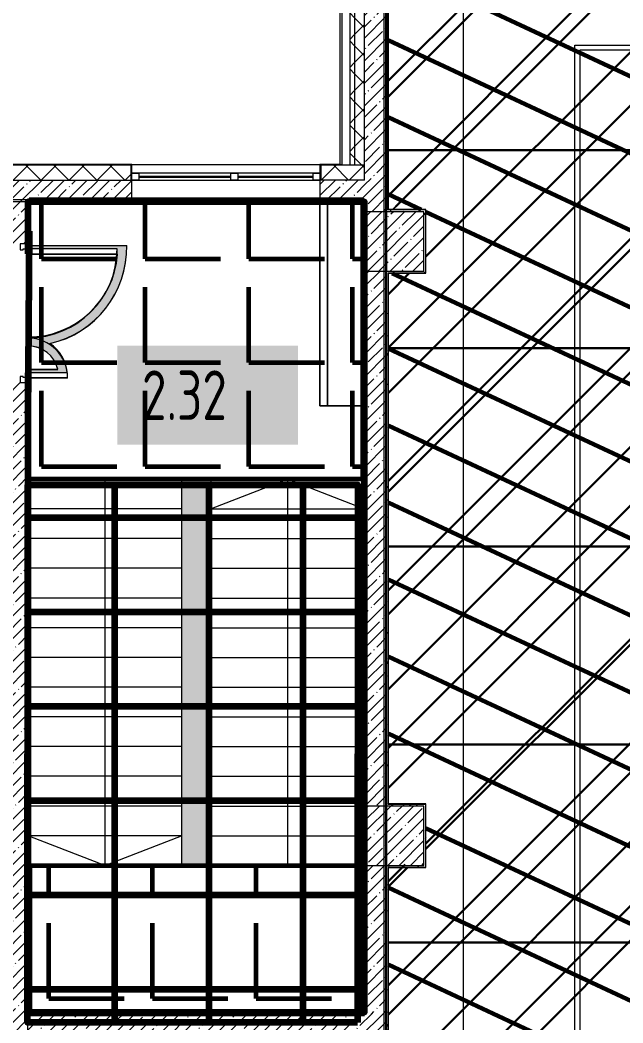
# Model space of a CAD drawing. Header units: millimetres. Extents: x -164500 to 426394, y -23753 to 102118.
# Drawn here: x 187452 to 193543, y 15109 to 25234 of the extents above; entities that cross this region are included whole.
import ezdxf
from ezdxf import colors
from ezdxf.entities.mleader import LeaderData, LeaderLine
from ezdxf.math import Vec2, Vec3

# ---------------------------------------------------------------- set-up
doc = ezdxf.new("R2010")
doc.units = ezdxf.units.MM
doc.linetypes.add('Осевая', pattern=[6350, 1270, -952.5, 3175, -952.5])
for name, color, linetype, lineweight in [('0) шлифовка', 5, 'Continuous', 60), ('284 стык. профилей', 1, 'Continuous', 120), ('336 лестницы', 150, 'Continuous', 120), ('374 ПК-4', 211, 'Continuous', 120), ('469 плитка КР10 лестницы', 130, 'Continuous', 60), ('474 плитка КР-1.1 лестницы', 150, 'Continuous', 60), ('5.1) Л-4  Линолеум спортзал', 140, 'Continuous', 30), ('5.3) Линолем обрезка', 100, 'Continuous', 30), ('9.1) Рулон', 30, 'Continuous', 30), ('A-FLOR', 7, 'Continuous', 9), ('A-GLAZ', 7, 'Continuous', 9), ('A-GLAZ-1', 7, 'Continuous', 5), ('A-WALL', 7, 'Continuous', 5), ('I-WALL', 7, 'Continuous', 5), ('S-COLS', 7, 'Continuous', 9), ('S-COLS-1', 7, 'Continuous', 5), ('S-STRS', 7, 'Continuous', 9), ('S-STRS-ANNO', 7, 'Continuous', 5), ('Оси', 7, 'Continuous', 9), ('Оси-2', 7, 'Осевая', 9)]:
    doc.layers.add(name, color=color, linetype=linetype, lineweight=lineweight)
doc.layers.add('2) защита вин плитк', color=6, linetype='Continuous')
doc.layers.add('3.2.1) Нал-ой пол 4 вып', color=3, linetype='Continuous')
doc.layers.add('A-AREA-PATT-2', color=7, linetype='Continuous', lineweight=5, true_color=0xcde0ef, transparency=1)
doc.layers.add('A-FLOR-PATT-1', color=7, linetype='Continuous', lineweight=9, true_color=0xeef6ff, transparency=0.5)
for name, color, linetype, lineweight, true_color in [('A-DOOR-1', 7, 'Continuous', 5, 0xc0c0c0), ('A-DOOR-FRAM-1', 7, 'Continuous', 5, 0xc0c0c0), ('A-WALL-1', 9, 'Continuous', 5, 0x808080), ('A-WALL-FNSH-1', 9, 'Continuous', 5, 0x808080)]:
    doc.layers.add(name, color=color, linetype=linetype, lineweight=lineweight, true_color=true_color)
doc.styles.get("Standard").update_dxf_attribs({"font": 'ГОСТ тип А.ttf'})
doc.styles.add('СПДС', font='ГОСТ тип А.ttf', dxfattribs={"width": 0.9})
doc.dimstyles.new('ISO-25', dxfattribs={"dimtxt": 2.5, "dimasz": 2.5, "dimexe": 1.25, "dimexo": 0.625, "dimtad": 1, "dimtxsty": 'Standard', "dimcen": 2.5, "dimadec": 0, "dimazin": 0, "dimtfac": 1, "dimtmove": 0, "dimatfit": 3, "dimfxl": 1, "dimarcsym": 0})
pattern_1 = [(45, (148772.12, -0.94), (-114.04925, 114.04925), []), (45, (148886.17, -0.94), (-114.04925, 114.04925), [201.612, -40.322, 6.706, -33.617])]
pattern_2 = [(45, (148772.12, -0.94), (-141.42136, 141.42136), []), (135, (148772.12, -0.94), (-141.42136, -141.42136), [])]
pattern_3 = [(0, (148772.123, -0.94), (243.84, 60.96), [20.117, -162.763, 20.117, -162.763, -975.36]), (0, (148772.123, -0.94), (243.84, 60.96), [-365.76, 20.117, -345.643, 20.117, -162.763, -426.72]), (0, (148772.123, -0.94), (243.84, 60.96), [-914.4, 20.117, -101.803, 20.117, -284.683]), (120, (148863.563, 29.54), (-174.71291, 180.691634), [20.117, -162.763, 20.117, -162.763, -975.36]), (120, (148863.563, 29.54), (-174.71291, 180.691634), [-365.76, 20.117, -345.643, 20.117, -162.763, -426.72]), (120, (148863.563, 29.54), (-174.71291, 180.691634), [-914.4, 20.117, -101.803, 20.117, -284.683]), (240, (148894.043, 151.46), (-69.12709, -241.651634), [20.117, -162.763, 20.117, -162.763, -975.36]), (240, (148894.043, 151.46), (-69.12709, -241.651634), [-365.76, 20.117, -345.643, 20.117, -162.763, -426.72]), (240, (148894.043, 151.46), (-69.12709, -241.651634), [-914.4, 20.117, -101.803, 20.117, -284.683])]
pattern_4 = [(45, (205553.1, 26879), (-1347.04, 1347.04), [])]

# ---------------------------------------------------------------- blocks, each defined once
blk = doc.blocks.new('BSC_Колонна _Прямоугольная - 600х600-V314-Объем проектирования 2 этажа')
at = {"layer": 'S-COLS-1'}
h = blk.add_hatch(dxfattribs=at)
h.set_pattern_fill('FP_67', color=256, style=0, pattern_type=2)
h.set_pattern_definition([(45, (-42460, -17000), (-114.04925, 114.04925), []), (45, (-42345.95, -17000), (-114.04925, 114.04925), [201.613, -40.323, 6.706, -33.617])])
h.paths.add_polyline_path([(-300, -300), (300, -300), (300, 300), (-300, 300), (-300, 3)])
for p, q in [((300, 300), (-300, 300)), ((-300, 300), (-300, -300)), ((300, -300), (300, 300)), ((-300, -300), (300, -300))]:
    blk.add_line(p, q, dxfattribs=at)
blk = doc.blocks.new('BSC_Колонна _Прямоугольная - 600х600-V315-Объем проектирования 2 этажа')
at = {"layer": 'S-COLS-1'}
h = blk.add_hatch(dxfattribs=at)
h.set_pattern_fill('FP_68', color=256, style=0, pattern_type=2)
h.set_pattern_definition([(45, (-42460, -23000), (-114.04925, 114.04925), []), (45, (-42345.95, -23000), (-114.04925, 114.04925), [201.613, -40.323, 6.706, -33.617])])
h.paths.add_polyline_path([(-300, -300), (300, -300), (300, 300), (-300, 300), (-300, 157)])
for p, q in [((300, 300), (-300, 300)), ((-300, 300), (-300, -300)), ((300, -300), (300, 300)), ((-300, -300), (300, -300))]:
    blk.add_line(p, q, dxfattribs=at)
blk = doc.blocks.new('120_Окно_СКБ_2Ст - 120_Окно_СКБ_2Ст 1900х2400 глухое-23537524-Объем проектирования 2 этажа')
at = {"layer": 'A-GLAZ'}
for p, q in [((-950, 5), (-950, 75)), ((-950, 75), (-880, 75)), ((-880, 5), (-950, 5)), ((-880, 75), (-880, 5)), ((-120, 5), (-120, 75)), ((-120, 75), (-50, 75)), ((-50, 5), (-120, 5)), ((-50, 75), (-50, 5)), ((880, 5), (880, 75)), ((880, 75), (950, 75)), ((950, 5), (880, 5)), ((950, 75), (950, 5))]:
    blk.add_line(p, q, dxfattribs=at)
at = {"layer": 'A-GLAZ-1'}
for p, q in [((950, 75), (-950, 75)), ((-950, 5), (950, 5)), ((-120, 45), (-880, 45)), ((-120, 35), (-880, 35)), ((880, 45), (-50, 45)), ((880, 35), (-50, 35))]:
    blk.add_line(p, q, dxfattribs=at)
blk = doc.blocks.new('Зашивка приборов отопления28 - Зашивка приборов отопления-33322877-Объем проектирования 2 этажа')
at = {"layer": 'A-WALL'}
for p, q in [((75381, 486), (73341, 486)), ((73341, 486), (73341, 411)), ((73341, 411), (73341, 56)), ((75381, 411), (73341, 411)), ((73341, 411), (73341, 56)), ((73341, 411), (75381, 411))]:
    blk.add_line(p, q, dxfattribs=at)
blk = doc.blocks.new('_Oblique')
at = {"color": 0, "linetype": 'ByBlock', "lineweight": -2}
blk.add_line((-0.5, -0.5), (0.5, 0.5), dxfattribs=at)
blk = doc.blocks.new('*D1709')
at = {"layer": '5.3) Линолем обрезка', "color": 0, "lineweight": -2, "transparency": 16777216}
for p, q in [((191152, 23300), (191152, 29553)), ((191152, 29552), (215332, 29552)), ((215332, 23300), (215332, 29553))]:
    blk.add_line(p, q, dxfattribs=at)
at = {"layer": 'Defpoints', "color": 0, "transparency": 16777216}
for p in [(215332, 29552), (191152, 23299), (215332, 23299)]:
    blk.add_point(p, dxfattribs=at)
at = {"layer": '5.3) Линолем обрезка', "color": 0, "lineweight": -2, "transparency": 16777216, "xscale": 600, "yscale": 600, "zscale": 600, "rotation": 180}
blk.add_blockref('_Oblique', (191152, 29552), dxfattribs=at)
at = {"layer": '5.3) Линолем обрезка', "color": 0, "lineweight": -2, "transparency": 16777216, "xscale": 600, "yscale": 600, "zscale": 600}
blk.add_blockref('_Oblique', (215332, 29552), dxfattribs=at)
at = {"layer": '5.3) Линолем обрезка', "color": 0, "transparency": 16777216, "insert": (203242, 29853), "char_height": 600, "attachment_point": 5}
blk.add_mtext('24140', dxfattribs=at)
blk = doc.blocks.new('*D1710')
at = {"layer": '5.3) Линолем обрезка', "color": 0, "lineweight": -2, "transparency": 16777216}
for p, q in [((191533, 26899), (201952, 26899)), ((201951, 11899), (201951, 26899)), ((191533, 11899), (201952, 11899))]:
    blk.add_line(p, q, dxfattribs=at)
at = {"layer": 'Defpoints', "color": 0, "transparency": 16777216}
for p in [(191532, 26899), (201951, 26899), (191532, 11899)]:
    blk.add_point(p, dxfattribs=at)
at = {"layer": '5.3) Линолем обрезка', "color": 0, "lineweight": -2, "transparency": 16777216, "xscale": 600, "yscale": 600, "zscale": 600}
for p, rotation in [((201951, 26899), 90), ((201951, 11899), 270)]:
    blk.add_blockref('_Oblique', p, dxfattribs=dict(at, rotation=rotation))
at = {"layer": '5.3) Линолем обрезка', "color": 0, "transparency": 16777216, "insert": (201650, 19399), "char_height": 600, "attachment_point": 5, "rotation": 90}
blk.add_mtext('15000', dxfattribs=at)
blk = doc.blocks.new('*U1715')
at = {"layer": '5.3) Линолем обрезка'}
blk.add_lwpolyline([(-10250, 0), (10250, 0)], dxfattribs=at)
blk = doc.blocks.new('*U1716')
at = {"layer": '5.3) Линолем обрезка', "color": 0, "linetype": 'ByBlock', "lineweight": -2, "transparency": 16777216}
for p in [(0, 12000), (0, 10000), (0, 8000), (0, 6000), (0, 4000)]:
    blk.add_blockref('*U1715', p, dxfattribs=at)

msp = doc.modelspace()

# ---------------------------------------------------------------- hatches: boundary and pattern name
at = {"layer": '0) шлифовка', "true_color": 0x2776bb}
h = msp.add_hatch(dxfattribs=at)
h.set_pattern_fill('ANSI31', color=152, scale=222, angle=110)
h.set_pattern_definition([(155, (205553.1, 26879), (-297.882, -638.81), [])])
h.paths.add_polyline_path([(215311.123, 26479), (214911.123, 26479), (209553.123, 26479), (208932.123, 26479), (208911.623, 26479), (208911.123, 26479), (203552.123, 26479), (203532.123, 26479), (202911.123, 26479), (197553.41, 26479), (196911.123, 26479), (191553.123, 26480), (191553.123, 26479), (191173.123, 26479), (191173.123, 23321), (191553.123, 23321), (191553.123, 22679), (191173.123, 22679), (191173.123, 17321), (191553.123, 17321), (191553.123, 16679), (191173.123, 16679), (191173.123, 12321), (191553.123, 12321), (191553.123, 11921), (194007.836, 11921), (196911.123, 11921), (196911.123, 12321), (197553.123, 12321), (197553.123, 11921), (202911.123, 11921), (202911.123, 12321), (203553.123, 12321), (203553.123, 11921), (208911.123, 11921), (208911.123, 12321), (209553.123, 12321), (209553.123, 11921), (214911.123, 11921), (214911.123, 12321), (215311.123, 12321), (215311.123, 15175), (215311.123, 16679), (214911.123, 16679), (214911.123, 17321), (215311.123, 17321), (215311.123, 22679), (214911.123, 22679), (214911.123, 23321), (215311.123, 23321), (215311.123, 24050)])
at = {"layer": '2) защита вин плитк'}
h = msp.add_hatch(dxfattribs=at)
h.set_pattern_fill('ANSI31', color=256, scale=600)
h.set_pattern_definition(pattern_4)
h.paths.add_polyline_path([(215311.123, 26479), (214911.123, 26479), (209553.123, 26479), (208932.123, 26479), (208911.623, 26479), (208911.123, 26479), (203552.123, 26479), (203532.123, 26479), (202911.123, 26479), (197553.41, 26479), (196911.123, 26479), (191553.123, 26480), (191553.123, 26479), (191173.123, 26479), (191173.123, 23321), (191553.123, 23321), (191553.123, 22679), (191173.123, 22679), (191173.123, 17321), (191553.123, 17321), (191553.123, 16679), (191173.123, 16679), (191173.123, 12321), (191553.123, 12321), (191553.123, 11921), (194007.836, 11921), (196911.123, 11921), (196911.123, 12321), (197553.123, 12321), (197553.123, 11921), (202911.123, 11921), (202911.123, 12321), (203553.123, 12321), (203553.123, 11921), (208911.123, 11921), (208911.123, 12321), (209553.123, 12321), (209553.123, 11921), (214911.123, 11921), (214911.123, 12321), (215311.123, 12321), (215311.123, 15175), (215311.123, 16679), (214911.123, 16679), (214911.123, 17321), (215311.123, 17321), (215311.123, 22679), (214911.123, 22679), (214911.123, 23321), (215311.123, 23321), (215311.123, 24050)])
at = {"layer": '3.2.1) Нал-ой пол 4 вып'}
h = msp.add_hatch(dxfattribs=at)
h.set_pattern_fill('ANSI31', color=256, scale=600)
h.set_pattern_definition(pattern_4)
h.paths.add_polyline_path([(215311.123, 26479), (214911.123, 26479), (209553.123, 26479), (208932.123, 26479), (208911.623, 26479), (208911.123, 26479), (203552.123, 26479), (203532.123, 26479), (202911.123, 26479), (197553.41, 26479), (196911.123, 26479), (191553.123, 26480), (191553.123, 26479), (191173.123, 26479), (191173.123, 23321), (191553.123, 23321), (191553.123, 22679), (191173.123, 22679), (191173.123, 17321), (191553.123, 17321), (191553.123, 16679), (191173.123, 16679), (191173.123, 12321), (191553.123, 12321), (191553.123, 11921), (194007.836, 11921), (196911.123, 11921), (196911.123, 12321), (197553.123, 12321), (197553.123, 11921), (202911.123, 11921), (202911.123, 12321), (203553.123, 12321), (203553.123, 11921), (208911.123, 11921), (208911.123, 12321), (209553.123, 12321), (209553.123, 11921), (214911.123, 11921), (214911.123, 12321), (215311.123, 12321), (215311.123, 15175), (215311.123, 16679), (214911.123, 16679), (214911.123, 17321), (215311.123, 17321), (215311.123, 22679), (214911.123, 22679), (214911.123, 23321), (215311.123, 23321), (215311.123, 24050)])
at = {"layer": '336 лестницы'}
h = msp.add_hatch(dxfattribs=at)
h.set_pattern_fill('ANSI37', color=256, scale=300, angle=45)
h.set_pattern_definition([(90, (205553.1, 26879), (-952.5, 0), []), (180, (205553.1, 26879), (-6e-14, -952.5), [])])
h.paths.add_polyline_path([(190862.044, 15114.319), (187528.77, 15114.319), (187532.123, 20542.834), (190865.397, 20542.834)])
at = {"layer": '469 плитка КР10 лестницы'}
h = msp.add_hatch(dxfattribs=at)
h.set_pattern_fill('ANGLE', color=256, scale=150)
h.set_pattern_definition([(0, (354260.5, 27014.1), (0, 1047.75), [762, -285.75]), (90, (354260.5, 27014.1), (-1047.75, 6e-14), [762, -285.75])])
h.paths.add_polyline_path([(187544.171, 23422.491), (190911.123, 23422.491), (190911.123, 20599.059), (187544.171, 20599.059)])
at = {"layer": '474 плитка КР-1.1 лестницы'}
h = msp.add_hatch(dxfattribs=at)
h.set_pattern_fill('ANGLE', color=256, scale=150)
h.set_pattern_definition([(0, (205553.1, 26879), (0, 1047.75), [762, -285.75]), (90, (205553.1, 26879), (-1047.75, 6e-14), [762, -285.75])])
h.paths.add_polyline_path([(190932.123, 15199.059), (187553.123, 15199.059), (187553.123, 16699.059), (190932.123, 16699.059)])
at = {"layer": '5.1) Л-4  Линолеум спортзал'}
h = msp.add_hatch(dxfattribs=at)
h.set_pattern_fill('ANSI31', color=256, scale=300)
h.set_pattern_definition([(45, (205553.1, 26879), (-673.52, 673.52), [])])
h.paths.add_polyline_path([(215311.123, 26510.116), (214911.123, 26478.058), (214911.123, 26878.058), (209553.123, 26878.058), (209553.123, 26479.058), (208932.123, 26510.116), (208911.623, 26510.116), (208911.123, 26878.058), (203552.123, 26878.058), (203532.123, 26510.116), (202932.123, 26499.059), (202911.123, 26878.058), (197553.41, 26878.058), (197553.41, 26499.059), (196911.123, 26478.059), (196911.123, 26877.558), (191553.123, 26878.558), (191553.123, 26510.116), (191173.123, 26510.116), (191173.123, 23352.116), (191553.123, 23352.116), (191553.123, 22710.116), (191173.123, 22710.116), (191173.123, 17352.116), (191553.123, 17352.116), (191553.123, 16710.116), (191173.123, 16710.116), (191173.123, 12352.116), (191553.123, 12352.116), (191553.123, 11952.116), (194007.836, 11952.116), (196911.123, 11952.116), (196911.123, 12352.116), (197553.123, 12352.116), (197553.123, 11952.116), (202911.123, 11952.116), (202911.123, 12352.116), (203553.123, 12352.116), (203553.123, 11952.116), (208911.123, 11952.116), (208911.123, 12352.116), (209553.123, 12352.116), (209553.123, 11952.116), (214911.123, 11952.116), (214911.123, 12352.116), (215311.123, 12352.116), (215311.123, 15206.116), (215311.123, 16710.116), (214911.123, 16710.116), (214911.123, 17352.116), (215311.123, 17352.116), (215311.123, 22710.116), (214911.123, 22710.116), (214911.123, 23352.116), (215311.123, 23352.116), (215311.123, 24081.116)])
at = {"layer": '5.3) Линолем обрезка', "transparency": 33554646}
h = msp.add_hatch(dxfattribs=at)
h.set_pattern_fill('ANSI31', color=5, scale=222)
h.set_pattern_definition([(45, (205553.1, 26879), (-498.404, 498.404), [])])
h.paths.add_polyline_path([(211673.123, 13920.058), (191173.123, 13920.058), (191173.123, 12320.058), (191553.123, 12320.058), (191553.123, 11920.058), (196911.123, 11920.058), (196911.123, 12320.058), (197553.123, 12320.058), (197553.123, 11920.058), (202911.123, 11920.058), (202911.123, 12320.058), (203553.123, 12320.058), (203553.123, 11920.058), (208911.123, 11920.058), (208911.123, 12320.058), (209553.123, 12320.058), (209553.123, 11920.058), (211673.123, 11920.058)])
h.paths.add_polyline_path([(211673.123, 15920.058), (191173.123, 15920.058), (191173.123, 13920.058), (211673.123, 13920.058)])
h.paths.add_polyline_path([(211673.123, 17920.058), (191173.123, 17920.058), (191173.123, 17320.058), (191553.123, 17320.058), (191553.123, 16678.058), (191173.123, 16678.058), (191173.123, 15920.058), (211673.123, 15920.058)])
h.paths.add_polyline_path([(211673.123, 19920.058), (191173.123, 19920.058), (191173.123, 17920.058), (211673.123, 17920.058)])
h.paths.add_polyline_path([(211673.123, 21920.058), (191173.123, 21920.058), (191173.123, 19920.058), (211673.123, 19920.058)])
h.paths.add_polyline_path([(211673.123, 23920.058), (191173.123, 23920.058), (191173.123, 23320.058), (191553.123, 23320.058), (191553.123, 22678.059), (191173.123, 22678.059), (191173.123, 21920.058), (211673.123, 21920.058)])
h.paths.add_polyline_path([(211673.123, 25920.058), (191173.123, 25920.058), (191173.123, 23920.058), (211673.123, 23920.058)])
h.paths.add_polyline_path([(211673.123, 26878.058), (209553.123, 26878.058), (209553.123, 26528.058), (209553.123, 26478.058), (208932.123, 26478.058), (208912.123, 26478.058), (208911.123, 26478.058), (208911.123, 26479.058), (208911.123, 26499.058), (208911.123, 26878.058), (203553.123, 26878.058), (203553.123, 26499.059), (203553.123, 26479.059), (203553.123, 26478.059), (203532.123, 26478.059), (202911.123, 26478.059), (202911.123, 26528.059), (202911.123, 26878.058), (197553.41, 26878.058), (197553.41, 26528.059), (197553.41, 26478.059), (196911.123, 26478.059), (196911.123, 26878.058), (191553.123, 26878.058), (191553.123, 26478.058), (191173.123, 26478.058), (191173.123, 25920.058), (211673.123, 25920.058)])
at = {"layer": 'A-AREA-PATT-2'}
h = msp.add_hatch(color=256, dxfattribs=at)
h.paths.add_polyline_path([(189382.123, 16699.059), (189382.123, 20599.059), (189082.123, 20599.059), (189082.123, 16699.059)])
h.paths.add_polyline_path([(187552.123, 20599.059), (187552.123, 20606.559), (187542.123, 20606.559), (187542.123, 20599.059), (187549.055, 20599.059)])
at = {"layer": 'A-FLOR-PATT-1'}
h = msp.add_hatch(color=256, dxfattribs=at)
h.paths.add_polyline_path([(187552.259, 21617.125), (187929.953, 21617.125), (187929.725, 21624.059), (187535.521, 21624.059), (187535.521, 21617.125), (187552.123, 21617.125)])
h.paths.add_polyline_path([(187832.653, 21674.059), (187928.076, 21674.059), (187927.702, 21685.405), (187909.632, 21762.526), (187888.422, 21815.736), (187852.57, 21873.889), (187807.233, 21924.995), (187753.769, 21967.524), (187854.654, 21995.861), (187952, 22034.651), (188044.727, 22083.463), (188131.805, 22141.757), (188212.27, 22208.886), (188285.229, 22284.105), (188361.105, 22384.519), (188405.483, 22455.396), (188457.99, 22567.569), (188491.367, 22664.642), (188514.656, 22765.322), (188527.386, 22868.282), (188530.32, 22958.282), (187535.521, 22958.282), (187535.521, 22924.059), (188432.123, 22924.059), (188432.123, 22874.059), (187535.521, 22874.059), (187535.521, 22868.282), (188437.809, 22868.282), (188423.837, 22765.322), (188398.157, 22664.642), (188361.105, 22567.569), (188313.171, 22475.383), (188254.986, 22389.299), (188187.318, 22310.451), (188111.058, 22239.88), (188027.212, 22178.514), (187929.953, 22124.216), (187832.653, 22083.96), (187741.618, 22057.073), (187639.253, 22039.258), (187535.521, 22033.293), (187535.521, 21943.293), (187593.686, 21937.696), (187649.716, 21921.109), (187701.554, 21894.141), (187753.769, 21850.214), (187785.269, 21813.367), (187817.511, 21752.275), (187832.653, 21707.125), (187535.521, 21707.125), (187535.521, 21674.059), (187723.485, 21674.059)])
at = {"layer": 'A-WALL'}
h = msp.add_hatch(dxfattribs=at)
h.set_pattern_fill('FP_24', color=256, style=0, pattern_type=2)
h.set_pattern_definition(pattern_2)
h.paths.add_polyline_path([(190782.123, 23769.059), (190832.123, 23769.059), (190832.123, 27199.058), (190782.123, 27199.058), (190782.123, 23772.059)])
h = msp.add_hatch(dxfattribs=at)
h.set_pattern_fill('FP_24', color=256, style=0, pattern_type=2)
h.set_pattern_definition(pattern_2)
h.paths.add_polyline_path([(190832.123, 23769.059), (190932.123, 23769.059), (190932.123, 27099.058), (190832.123, 27099.058), (190832.123, 23777.059)])
h = msp.add_hatch(dxfattribs=at)
h.set_pattern_fill('FP_24', color=256, style=0, pattern_type=2)
h.set_pattern_definition(pattern_2)
h.paths.add_polyline_path([(190932.123, 23619.059), (190932.123, 23769.059), (190490.123, 23769.059), (190490.123, 23619.059), (190832.123, 23619.059)])
h.paths.add_polyline_path([(182612.123, 23619.059), (183332.123, 23619.059), (183332.123, 23769.059), (182612.123, 23769.059), (182612.123, 23625.344)])
h.paths.add_polyline_path([(186432.123, 23619.059), (188574.123, 23619.059), (188574.123, 23769.059), (186432.123, 23769.059), (186432.123, 23637.059)])
at = {"layer": 'I-WALL'}
h = msp.add_hatch(dxfattribs=at)
h.set_pattern_fill('FP_1', color=256, style=0, pattern_type=2)
h.set_pattern_definition(pattern_1)
h.paths.add_polyline_path([(191120.123, 23299.059), (191152.123, 23299.059), (191152.123, 26499.058), (190932.123, 26499.058), (190932.123, 23299.059), (191003.552, 23299.059)])
h = msp.add_hatch(dxfattribs=at)
h.set_pattern_fill('FP_191', color=256, style=0, pattern_type=2)
h.set_pattern_definition(pattern_3)
h.paths.add_polyline_path([(191152.123, 23299.059), (191172.123, 23299.059), (191172.123, 23319.058)])
h.paths.add_polyline_path([(191152.123, 23299.059), (191172.123, 23320.058), (191172.123, 26479.058), (191152.123, 26479.058), (191152.123, 23399.059)])
h = msp.add_hatch(dxfattribs=at)
h.set_pattern_fill('FP_1', color=256, style=0, pattern_type=2)
h.set_pattern_definition(pattern_1)
h.paths.add_polyline_path([(187532.123, 23399.059), (188582.123, 23399.059), (188582.123, 23619.059), (187312.123, 23619.059), (187312.123, 23419.337), (187422.883, 23399.059)])
h.paths.add_polyline_path([(190932.123, 23399.059), (190932.123, 23619.059), (190482.123, 23619.059), (190482.123, 23399.059), (190915.318, 23399.059)])
h = msp.add_hatch(dxfattribs=at)
h.set_pattern_fill('FP_1', color=256, style=0, pattern_type=2)
h.set_pattern_definition(pattern_1)
h.paths.add_polyline_path([(187312.123, 10449.058), (187532.123, 10449.059), (187532.123, 12124.059), (187312.123, 12124.059), (187312.123, 10679.059)])
h.paths.add_polyline_path([(187532.123, 13524.059), (187532.123, 21574.059), (187312.123, 21574.059), (187312.123, 13524.059), (187527.655, 13524.059)])
h.paths.add_polyline_path([(187523.675, 22974.059), (187532.123, 22974.059), (187532.123, 23399.059), (187422.883, 23399.059), (187312.123, 23419.337), (187312.123, 22974.059), (187482.123, 22974.059)])
h = msp.add_hatch(dxfattribs=at)
h.set_pattern_fill('FP_191', color=256, style=0, pattern_type=2)
h.set_pattern_definition(pattern_3)
h.paths.add_polyline_path([(190912.123, 23379.059), (190932.123, 23379.059), (190932.123, 23399.059), (190482.123, 23399.059), (190482.123, 23379.059), (190802.798, 23379.059)])
h.paths.add_polyline_path([(188582.123, 23379.059), (188582.123, 23399.059), (187532.123, 23399.059), (187532.123, 23379.059), (188574.123, 23379.059)])
h = msp.add_hatch(dxfattribs=at)
h.set_pattern_fill('FP_191', color=256, style=0, pattern_type=2)
h.set_pattern_definition(pattern_3)
h.paths.add_polyline_path([(187552.123, 15199.059), (187552.123, 21574.059), (187540.123, 21574.059), (187540.123, 21519.059), (187532.123, 21519.059), (187532.123, 15199.059)])
h.paths.add_polyline_path([(187540.123, 22974.059), (187552.123, 22974.059), (187552.123, 23378.059), (187532.123, 23378.67), (187532.123, 23029.059), (187540.123, 23029.059), (187540.123, 22982.059)])
h = msp.add_hatch(dxfattribs=at)
h.set_pattern_fill('FP_191', color=256, style=0, pattern_type=2)
h.set_pattern_definition(pattern_3)
h.paths.add_polyline_path([(190932.123, 15219.059), (190932.123, 23379.059), (190912.123, 23378.059), (190912.123, 15219.059)])
h = msp.add_hatch(dxfattribs=at)
h.set_pattern_fill('FP_191', color=256, style=0, pattern_type=2)
h.set_pattern_definition(pattern_3)
h.paths.add_polyline_path([(191525.533, 23299.059), (191552.123, 23299.059), (191552.123, 23319.058), (191173.123, 23319.058), (191173.123, 23299.059), (191275.358, 23299.059)])
h = msp.add_hatch(dxfattribs=at)
h.set_pattern_fill('FP_191', color=256, style=0, pattern_type=2)
h.set_pattern_definition(pattern_3)
h.paths.add_polyline_path([(191532.123, 22679.059), (191552.123, 22679.059), (191552.123, 23299.058), (191532.123, 23299.058), (191532.123, 22699.059)])
h = msp.add_hatch(dxfattribs=at)
h.set_pattern_fill('FP_1', color=256, style=0, pattern_type=2)
h.set_pattern_definition(pattern_1)
h.paths.add_polyline_path([(190932.123, 17299.058), (191152.123, 17299.058), (191152.049, 22699.059), (190932.123, 22699.059), (190932.123, 19053.468)])
h = msp.add_hatch(dxfattribs=at)
h.set_pattern_fill('FP_191', color=256, style=0, pattern_type=2)
h.set_pattern_definition(pattern_3)
h.paths.add_polyline_path([(191152.123, 17299.058), (191172.123, 17299.058), (191172.123, 17319.058)])
h.paths.add_polyline_path([(191152.123, 17299.058), (191172.123, 17320.058), (191172.123, 22678.059), (191152.123, 22679.059), (191152.123, 19053.468)])
h = msp.add_hatch(dxfattribs=at)
h.set_pattern_fill('FP_191', color=256, style=0, pattern_type=2)
h.set_pattern_definition(pattern_3)
h.paths.add_polyline_path([(191525.533, 17299.058), (191532.123, 17299.058), (191530.716, 17319.058), (191172.123, 17319.058), (191172.123, 17299.058)])
h = msp.add_hatch(dxfattribs=at)
h.set_pattern_fill('FP_191', color=256, style=0, pattern_type=2)
h.set_pattern_definition(pattern_3)
h.paths.add_polyline_path([(191532.123, 16679.058), (191552.123, 16679.058), (191552.123, 17319.058), (191532.123, 17319.058), (191532.123, 16699.058)])
h = msp.add_hatch(dxfattribs=at)
h.set_pattern_fill('FP_1', color=256, style=0, pattern_type=2)
h.set_pattern_definition(pattern_1)
h.paths.add_polyline_path([(190932.123, 15199.059), (191152.123, 15199.059), (191152.123, 16699.058), (190932.123, 16699.058)])
h = msp.add_hatch(dxfattribs=at)
h.set_pattern_fill('FP_191', color=256, style=0, pattern_type=2)
h.set_pattern_definition(pattern_3)
h.paths.add_polyline_path([(191152.123, 16679.058), (191172.123, 16679.058), (191152.123, 16699.058)])
h.paths.add_polyline_path([(191531.478, 16679.058), (191532.123, 16679.058), (191532.123, 16699.058), (191152.123, 16699.058), (191173.123, 16679.058), (191525.533, 16679.058)])
h = msp.add_hatch(dxfattribs=at)
h.set_pattern_fill('FP_191', color=256, style=0, pattern_type=2)
h.set_pattern_definition(pattern_3)
h.paths.add_polyline_path([(191152.123, 12299.058), (191172.123, 12299.058), (191172.123, 12319.058)])
h.paths.add_polyline_path([(191152.123, 12299.058), (191172.123, 12320.058), (191172.123, 16679.058), (191152.123, 16679.058), (191152.123, 12332.073)])
h = msp.add_hatch(dxfattribs=at)
h.set_pattern_fill('FP_1', color=256, style=0, pattern_type=2)
h.set_pattern_definition(pattern_1)
h.paths.add_polyline_path([(191152.123, 14979.059), (191152.123, 15199.059), (187532.123, 15199.059), (187532.123, 14979.059), (190932.123, 14979.059)])
h = msp.add_hatch(dxfattribs=at)
h.set_pattern_fill('FP_191', color=256, style=0, pattern_type=2)
h.set_pattern_definition(pattern_3)
h.paths.add_polyline_path([(189012.123, 15199.059), (190932.123, 15199.059), (190911.123, 15219.059), (187552.123, 15218.413), (187552.123, 15199.059), (188634.595, 15199.059)])
h.paths.add_polyline_path([(190932.123, 15199.059), (190932.123, 15219.059), (190912.123, 15219.059)])

# ---------------------------------------------------------------- linework, layer by layer
at = {"layer": '284 стык. профилей'}
msp.add_lwpolyline([(187545.123, 23101.567), (187532.123, 21241.567)], dxfattribs=at)
at = {"layer": '336 лестницы'}
msp.add_lwpolyline([(190862.044, 15114.319), (187528.77, 15114.319), (187532.123, 20542.834), (190865.397, 20542.834)], close=True, dxfattribs=at)
at = {"layer": '374 ПК-4'}
msp.add_lwpolyline([(187532.123, 21674.059), (187532.123, 15219.059), (190932.123, 15219.059), (190932.123, 23399.059), (187532.123, 23399.059), (187532.123, 22874.059)], dxfattribs=at)
at = {"layer": '469 плитка КР10 лестницы'}
msp.add_lwpolyline([(187544.171, 23422.491), (190911.123, 23422.491), (190911.123, 20599.059), (187544.171, 20599.059)], close=True, dxfattribs=at)
at = {"layer": '474 плитка КР-1.1 лестницы'}
msp.add_lwpolyline([(190932.123, 15199.059), (187553.123, 15199.059), (187553.123, 16699.059), (190932.123, 16699.059)], close=True, dxfattribs=at)
at = {"layer": '5.3) Линолем обрезка'}
msp.add_lwpolyline([(191152.123, 11899.058), (215332.123, 11899.058), (215332.123, 26878.058), (191152.123, 26878.058)], close=True, dxfattribs=at)
at = {"layer": 'A-DOOR-1'}
for p, q in [((188432.123, 22924.059), (187532.123, 22924.059)), ((187532.123, 22924.059), (187532.123, 22874.059)), ((188432.123, 22874.059), (188432.123, 22924.059)), ((187532.123, 22874.059), (188432.123, 22874.059)), ((187932.123, 21674.059), (187532.123, 21674.059)), ((187532.123, 21674.059), (187532.123, 21624.059)), ((187932.123, 21624.059), (187932.123, 21674.059)), ((187532.123, 21624.059), (187932.123, 21624.059))]:
    msp.add_line(p, q, dxfattribs=at)
for centre, radius, start, end in [((187532.123, 22924.059), 900, 270, 0), ((187532.123, 21624.059), 400, 0, 90)]:
    msp.add_arc(centre, radius, start, end, dxfattribs=at)
at = {"layer": 'A-DOOR-FRAM-1'}
for p, q in [((187540.123, 23029.059), (187532.123, 23029.059)), ((187532.123, 23029.059), (187532.123, 22959.059)), ((187540.123, 22959.059), (187540.123, 23029.059)), ((187532.123, 22974.059), (187452.123, 22974.059)), ((187452.123, 22974.059), (187452.123, 22914.059)), ((187452.123, 22914.059), (187482.123, 22914.059)), ((187482.123, 22914.059), (187482.123, 22924.059)), ((187482.123, 22924.059), (187532.123, 22924.059)), ((187532.123, 22924.059), (187532.123, 22974.059)), ((187532.123, 22959.059), (187540.123, 22959.059)), ((187482.123, 21634.059), (187452.123, 21634.059)), ((187452.123, 21634.059), (187452.123, 21574.059)), ((187452.123, 21574.059), (187532.123, 21574.059)), ((187482.123, 21624.059), (187482.123, 21634.059)), ((187532.123, 21624.059), (187482.123, 21624.059)), ((187532.123, 21574.059), (187532.123, 21624.059)), ((187532.123, 21589.059), (187532.123, 21519.059)), ((187540.123, 21589.059), (187532.123, 21589.059)), ((187540.123, 21519.059), (187540.123, 21589.059)), ((187532.123, 21519.059), (187540.123, 21519.059))]:
    msp.add_line(p, q, dxfattribs=at)
at = {"layer": 'A-FLOR'}
for p, q in [((193055.75, 13824.384), (193055.75, 24981.277)), ((193055.75, 24981.277), (213412.123, 24981.277)), ((193055.75, 13823.443), (193055.75, 24980.336)), ((193055.75, 24980.336), (213412.123, 24980.336)), ((213362.123, 24931.277), (193105.75, 24931.277)), ((193105.75, 24931.277), (193105.75, 13874.384)), ((213362.123, 24930.336), (193105.75, 24930.336)), ((193105.75, 24930.336), (193105.75, 13873.443)), ((187535.521, 22925), (187535.521, 22959.224)), ((187535.521, 22959.224), (188530.32, 22959.224)), ((187535.521, 22924.059), (187535.521, 22958.282)), ((187535.521, 22958.282), (188530.32, 22958.282)), ((187532.123, 21675), (187532.123, 22875)), ((187532.123, 21674.059), (187532.123, 22874.059)), ((187535.521, 22869.224), (187535.521, 22875)), ((187535.521, 22868.282), (187535.521, 22874.059)), ((188437.809, 22869.224), (187535.521, 22869.224)), ((188437.809, 22868.282), (187535.521, 22868.282)), ((187535.521, 21944.235), (187535.521, 22034.235)), ((187535.521, 21943.293), (187535.521, 22033.293)), ((187535.521, 21675), (187535.521, 21708.066)), ((187535.521, 21708.066), (187832.653, 21708.066)), ((187535.521, 21674.059), (187535.521, 21707.125)), ((187535.521, 21707.125), (187832.653, 21707.125)), ((187535.521, 21618.066), (187535.521, 21625)), ((187535.521, 21617.125), (187535.521, 21624.059)), ((187929.953, 21618.066), (187535.521, 21618.066)), ((187929.953, 21617.125), (187535.521, 21617.125))]:
    msp.add_line(p, q, dxfattribs=at)
for centre, radius, start, end in [((187535.521, 22939.235), 995, 282.6705364, 1.151096), ((187535.521, 22939.235), 995, 282.6705364, 1.151096), ((187535.521, 22938.293), 995, 282.6705364, 1.151096), ((187535.521, 22938.293), 995, 282.6705364, 1.151096), ((187535.521, 22939.235), 905, 270, 355.5631287), ((187535.521, 22939.235), 905, 270, 355.5631287), ((187535.521, 22938.293), 905, 270, 355.5631287), ((187535.521, 22938.293), 905, 270, 355.5631287), ((187535.521, 21639.235), 305, 13.0427029, 90), ((187535.521, 21639.235), 305, 13.0427029, 90), ((187535.521, 21638.293), 305, 13.0427029, 90), ((187535.521, 21638.293), 305, 13.0427029, 90), ((187535.521, 21639.235), 395, 5.2011685, 56.4595151), ((187535.521, 21639.235), 395, 5.2011685, 56.4595151), ((187535.521, 21638.293), 395, 5.2011685, 56.4595151), ((187535.521, 21638.293), 395, 5.2011685, 56.4595151), ((187535.521, 21639.235), 395, 356.9279887, 357.9355199), ((187535.521, 21639.235), 395, 356.9279887, 357.9355199), ((187535.521, 21638.293), 395, 356.9279887, 357.9355199), ((187535.521, 21638.293), 395, 356.9279887, 357.9355199)]:
    msp.add_arc(centre, radius, start, end, dxfattribs=at)
at = {"layer": 'A-WALL'}
for p, q in [((190702.123, 27329.058), (190702.123, 23769.059)), ((190782.123, 27249.058), (190782.123, 23769.059)), ((190832.123, 27199.058), (190832.123, 23769.059)), ((191172.123, 23319.058), (191172.123, 26479.058)), ((188577.123, 23772.059), (186432.123, 23772.059)), ((188574.123, 23769.059), (186432.123, 23769.059)), ((188574.123, 23619.059), (188574.123, 23769.059)), ((188577.123, 23619.059), (188577.123, 23772.059)), ((188582.123, 23777.059), (190482.123, 23777.059)), ((190487.123, 23772.059), (190487.123, 23619.059)), ((190702.123, 23772.059), (190487.123, 23772.059)), ((190490.123, 23769.059), (190490.123, 23619.059)), ((190932.123, 23769.059), (190490.123, 23769.059)), ((190682.123, 23777.059), (190702.123, 23777.059)), ((182382.123, 23619.059), (188582.123, 23619.059)), ((190932.123, 23619.059), (190482.123, 23619.059)), ((188582.123, 23399.059), (187312.123, 23399.059)), ((187532.123, 23419.337), (187532.123, 23029.059)), ((190482.123, 23399.059), (190932.123, 23399.059)), ((188582.123, 23379.059), (187552.123, 23379.059)), ((187552.123, 23366.044), (187552.123, 23378.059)), ((190912.123, 15219.059), (190912.123, 23378.059)), ((191552.123, 23319.058), (191172.123, 23319.058)), ((191152.123, 22699.059), (191152.123, 17299.058)), ((191552.123, 22679.059), (191172.123, 22679.059)), ((187532.123, 15219.059), (187532.123, 21519.059)), ((191172.123, 17319.058), (191532.123, 17319.058)), ((191172.123, 16679.058), (191172.123, 12319.058))]:
    msp.add_line(p, q, dxfattribs=at)
at = {"layer": 'A-WALL-1'}
for p, q in [((190932.123, 23619.059), (190932.123, 26499.058)), ((191152.123, 23299.059), (191152.123, 26499.058)), ((191152.123, 26499.058), (191152.123, 23299.059)), ((188582.123, 23379.059), (188582.123, 23619.059)), ((190482.123, 23619.059), (190482.123, 23379.059)), ((187532.123, 23419.337), (187312.123, 23419.337)), ((190932.123, 23399.059), (190932.123, 23299.059)), ((187552.123, 22974.059), (187552.123, 23366.044)), ((191552.123, 22679.059), (191552.123, 23319.058)), ((187540.123, 22974.059), (187552.123, 22974.059)), ((190932.123, 22699.059), (190932.123, 17299.058)), ((187552.123, 21574.059), (187540.123, 21574.059)), ((187552.123, 15199.059), (187552.123, 21574.059)), ((191172.123, 17319.058), (191172.123, 17320.058)), ((191552.123, 16679.058), (191552.123, 17319.058)), ((190932.123, 16699.058), (190932.123, 15199.059)), ((191152.123, 16699.058), (191152.123, 12299.058)), ((191172.123, 16679.058), (191173.123, 16679.058)), ((190911.123, 15219.059), (187532.123, 15219.059)), ((187552.123, 15199.059), (190932.123, 15199.059))]:
    msp.add_line(p, q, dxfattribs=at)
at = {"layer": 'A-WALL-FNSH-1'}
for p, q in [((190682.123, 27349.058), (190682.123, 23777.059)), ((191173.123, 23319.058), (191173.123, 26478.058)), ((188582.123, 23777.059), (186432.123, 23777.059)), ((188582.123, 23619.059), (188582.123, 23777.059)), ((190682.123, 23777.059), (190482.123, 23777.059)), ((190482.123, 23777.059), (190482.123, 23619.059)), ((187553.123, 22974.059), (187553.123, 23378.059)), ((188582.123, 23378.059), (188582.123, 23379.059)), ((190912.123, 23379.059), (190482.123, 23379.059)), ((190482.123, 23379.059), (190482.123, 23378.059)), ((190911.123, 23378.059), (190911.123, 15219.059)), ((191553.123, 23320.058), (191172.123, 23320.058)), ((191553.123, 22678.059), (191553.123, 23320.058)), ((187552.123, 22974.059), (187553.123, 22974.059)), ((191172.123, 22679.059), (191172.123, 17320.058)), ((191172.123, 22678.059), (191553.123, 22678.059)), ((191173.123, 17320.058), (191173.123, 22679.059)), ((187553.123, 21574.059), (187552.123, 21574.059)), ((187553.123, 15219.559), (187553.123, 20599.059)), ((191553.123, 17320.058), (191173.123, 17320.058)), ((191532.123, 17319.058), (191552.123, 17319.058)), ((191553.123, 16678.058), (191553.123, 17320.058)), ((191552.123, 16679.058), (191173.123, 16679.058)), ((191173.123, 12320.058), (191173.123, 16678.058)), ((191173.123, 16678.058), (191553.123, 16678.058)), ((187552.123, 15219.559), (187553.123, 15219.559))]:
    msp.add_line(p, q, dxfattribs=at)
at = {"layer": 'I-WALL'}
for p, q in [((187552.123, 23379.059), (187552.123, 23378.059)), ((190912.123, 23378.059), (187552.123, 23378.059)), ((190482.123, 23379.059), (188582.123, 23379.059)), ((190481.123, 21339.059), (190481.123, 23368.059)), ((190482.123, 23368.059), (190481.123, 23368.059)), ((190912.123, 23378.059), (190912.123, 23379.059)), ((187553.123, 21574.059), (187553.123, 20599.059)), ((190482.123, 21339.059), (190481.123, 21339.059)), ((190481.623, 21339.059), (190481.623, 21338.059)), ((190901.123, 21338.059), (190481.623, 21338.059)), ((190557.123, 21339.059), (190901.123, 21339.059)), ((190901.123, 21339.059), (190901.123, 21338.059)), ((190911.123, 20910.192), (190912.123, 20910.192)), ((190912.123, 20819.469), (190911.123, 20819.469)), ((187553.123, 20606.559), (187552.123, 20606.559)), ((187552.123, 20599.059), (187553.123, 20599.059)), ((190911.123, 16619.469), (190912.123, 16619.469)), ((187532.123, 15219.059), (187532.123, 15199.059)), ((187532.123, 15199.059), (187552.123, 15199.059)), ((190911.123, 15219.059), (190912.123, 15219.059))]:
    msp.add_line(p, q, dxfattribs=at)
at = {"layer": 'S-STRS'}
for p, q in [((187532.123, 22874.059), (187532.123, 21674.059)), ((187552.123, 20599.059), (189382.123, 20599.059)), ((189082.123, 20599.059), (189082.123, 20299.059)), ((189382.123, 20599.059), (190912.123, 20599.059)), ((189382.123, 20299.059), (189382.123, 20599.059)), ((189382.123, 20599.059), (190912.123, 20599.059)), ((189082.123, 20299.059), (187552.123, 20299.059)), ((189082.123, 20299.059), (187552.123, 20299.059)), ((189082.123, 20299.059), (189082.123, 19999.059)), ((189382.123, 19999.059), (189382.123, 20299.059)), ((189382.123, 20299.059), (190912.123, 20299.059)), ((189382.123, 20299.059), (190912.123, 20299.059)), ((189082.123, 19999.059), (187552.123, 19999.059)), ((189082.123, 19999.059), (187552.123, 19999.059)), ((189082.123, 19999.059), (189082.123, 19699.059)), ((189382.123, 19699.059), (189382.123, 19999.059)), ((189382.123, 19999.059), (190912.123, 19999.059)), ((189382.123, 19999.059), (190912.123, 19999.059)), ((189082.123, 19699.059), (187552.123, 19699.059)), ((189082.123, 19699.059), (187552.123, 19699.059)), ((189082.123, 19699.059), (189082.123, 19399.059)), ((189382.123, 19399.059), (189382.123, 19699.059)), ((189382.123, 19699.059), (190912.123, 19699.059)), ((189382.123, 19699.059), (190912.123, 19699.059)), ((189082.123, 19399.059), (187552.123, 19399.059)), ((189082.123, 19399.059), (187552.123, 19399.059)), ((189082.123, 19399.059), (189082.123, 19099.059)), ((189382.123, 19099.059), (189382.123, 19399.059)), ((189382.123, 19399.059), (190912.123, 19399.059)), ((189382.123, 19399.059), (190912.123, 19399.059)), ((189082.123, 19099.059), (187552.123, 19099.059)), ((189082.123, 19099.059), (187552.123, 19099.059)), ((189082.123, 19099.059), (189082.123, 18799.059)), ((189382.123, 18799.059), (189382.123, 19099.059)), ((189382.123, 19099.059), (190912.123, 19099.059)), ((189382.123, 19099.059), (190912.123, 19099.059)), ((189082.123, 18799.059), (187552.123, 18799.059)), ((189082.123, 18799.059), (187552.123, 18799.059)), ((189082.123, 18799.059), (189082.123, 18499.059)), ((189382.123, 18499.059), (189382.123, 18799.059)), ((189382.123, 18799.059), (190912.123, 18799.059)), ((189382.123, 18799.059), (190912.123, 18799.059)), ((189082.123, 18499.059), (187552.123, 18499.059)), ((189082.123, 18499.059), (187552.123, 18499.059)), ((189082.123, 18499.059), (189082.123, 18199.059)), ((189382.123, 18199.059), (189382.123, 18499.059)), ((189382.123, 18499.059), (190912.123, 18499.059)), ((189382.123, 18499.059), (190912.123, 18499.059)), ((189082.123, 18199.059), (187552.123, 18199.059)), ((189082.123, 18199.059), (187552.123, 18199.059)), ((189082.123, 18199.059), (189082.123, 17899.059)), ((189382.123, 17899.059), (189382.123, 18199.059)), ((189382.123, 18199.059), (190912.123, 18199.059)), ((189382.123, 18199.059), (190912.123, 18199.059)), ((189082.123, 17899.059), (187552.123, 17899.059)), ((189082.123, 17899.059), (187552.123, 17899.059)), ((189082.123, 17899.059), (189082.123, 17599.059)), ((189382.123, 17599.059), (189382.123, 17899.059)), ((189382.123, 17899.059), (190912.123, 17899.059)), ((189382.123, 17899.059), (190912.123, 17899.059)), ((189082.123, 17599.059), (187552.123, 17599.059)), ((189082.123, 17599.059), (187552.123, 17599.059)), ((189082.123, 17599.059), (189082.123, 17299.059)), ((189382.123, 17299.059), (189382.123, 17599.059)), ((189382.123, 17599.059), (190912.123, 17599.059)), ((189382.123, 17599.059), (190912.123, 17599.059)), ((189082.123, 17299.059), (187552.123, 17299.059)), ((189082.123, 17299.059), (187552.123, 17299.059)), ((189082.123, 17299.059), (189082.123, 16999.059)), ((189382.123, 16999.059), (189382.123, 17299.059)), ((189382.123, 17299.059), (190912.123, 17299.059)), ((189382.123, 17299.059), (190912.123, 17299.059)), ((189082.123, 16999.059), (187552.123, 16999.059)), ((189082.123, 16999.059), (187552.123, 16999.059)), ((189082.123, 16999.059), (189082.123, 16699.059)), ((189382.123, 16699.059), (189382.123, 16999.059)), ((189382.123, 16999.059), (190912.123, 16999.059)), ((189382.123, 16999.059), (190912.123, 16999.059)), ((189082.123, 16699.059), (187552.123, 16699.059)), ((189082.123, 16699.059), (187552.123, 16699.059)), ((189382.123, 16699.059), (189082.123, 16699.059)), ((189382.123, 16699.059), (190912.123, 16699.059)), ((189382.123, 16699.059), (190912.123, 16699.059))]:
    msp.add_line(p, q, dxfattribs=at)
at = {"layer": 'S-STRS-ANNO'}
for p, q in [((188307.123, 20599.059), (188307.123, 20299.059)), ((190157.123, 20599.059), (189382.123, 20299.059)), ((190157.123, 20299.059), (190157.123, 20599.059)), ((190157.123, 20599.059), (190912.123, 20306.8)), ((188307.123, 20299.059), (188307.123, 19999.059)), ((190157.123, 19999.059), (190157.123, 20299.059)), ((188307.123, 19999.059), (188307.123, 19699.059)), ((190157.123, 19699.059), (190157.123, 19999.059)), ((188307.123, 19699.059), (188307.123, 19399.059)), ((190157.123, 19399.059), (190157.123, 19699.059)), ((188307.123, 19399.059), (188307.123, 19099.059)), ((190157.123, 19099.059), (190157.123, 19399.059)), ((188307.123, 19099.059), (188307.123, 18799.059)), ((190157.123, 18799.059), (190157.123, 19099.059)), ((188307.123, 18799.059), (188307.123, 18499.059)), ((190157.123, 18499.059), (190157.123, 18799.059)), ((188307.123, 18499.059), (188307.123, 18199.059)), ((190157.123, 18199.059), (190157.123, 18499.059)), ((188307.123, 18199.059), (188307.123, 17899.059)), ((190157.123, 17899.059), (190157.123, 18199.059)), ((188307.123, 17899.059), (188307.123, 17599.059)), ((190157.123, 17599.059), (190157.123, 17899.059)), ((188307.123, 17599.059), (188307.123, 17299.059)), ((190157.123, 17299.059), (190157.123, 17599.059)), ((188307.123, 17299.059), (188307.123, 16999.059)), ((190157.123, 16999.059), (190157.123, 17299.059)), ((188307.123, 16699.059), (187552.123, 16991.317)), ((188307.123, 16999.059), (188307.123, 16699.059)), ((188307.123, 16699.059), (189082.123, 16999.059)), ((190157.123, 16699.059), (190157.123, 16999.059))]:
    msp.add_line(p, q, dxfattribs=at)
at = {"layer": 'Оси'}
for points in [[(191132.123, -1907.2), (191132.123, 3092.8), (191132.123, 22397.13), (191132.123, 27397.13)], [(192357.873, -1907.2), (192357.873, -1203.334), (191932.123, -675.678), (191932.123, 4324.322), (191932.123, 22397.13), (191932.123, 27397.13)], [(188186.481, -1907.2), (188186.481, -1203.334), (187532.123, -675.678), (187532.123, 4324.322), (187532.123, 10199.059), (187532.123, 15199.059)]]:
    msp.add_lwpolyline(points, dxfattribs=at)
at = {"layer": 'Оси-2'}
for p, q in [((191132.123, 3093.741), (191132.123, 22398.071)), ((191932.123, 4325.264), (191932.123, 22398.071))]:
    msp.add_line(p, q, dxfattribs=at)

# ---------------------------------------------------------------- block references
at = {"layer": '5.3) Линолем обрезка'}
msp.add_blockref('*U1716', (201423.123, 11920.058), dxfattribs=at)
at = {"layer": 'A-GLAZ', "color": 3, "rotation": 180}
msp.add_blockref('120_Окно_СКБ_2Ст - 120_Окно_СКБ_2Ст 1900х2400 глухое-23537524-Объем проектирования 2 этажа', (189532.123, 23694.059), dxfattribs=at)
at = {"layer": 'A-WALL', "rotation": 89.9999999999998}
msp.add_blockref('Зашивка приборов отопления28 - Зашивка приборов отопления-33322877-Объем проектирования 2 этажа', (190968.036, -52001.896), dxfattribs=at)
at = {"layer": 'S-COLS'}
for name, p in [('BSC_Колонна _Прямоугольная - 600х600-V315-Объем проектирования 2 этажа', (191232.123, 22999.059)), ('BSC_Колонна _Прямоугольная - 600х600-V314-Объем проектирования 2 этажа', (191232.123, 16999.058))]:
    msp.add_blockref(name, p, dxfattribs=at)

# ---------------------------------------------------------------- texts
at = {"insert": (188683.849, 21696.416), "char_height": 500, "width": 1327.5945, "attachment_point": 1, "style": 'СПДС', "bg_fill": 1, "box_fill_scale": 1.5, "bg_fill_color": 7, "bg_fill_true_color": 16777215, "bg_fill_transparency": 0}
msp.add_mtext('2.32', dxfattribs=at)

# ---------------------------------------------------------------- dimensions: what is measured, and where the dimension line sits
at = {"layer": '5.3) Линолем обрезка', "color": 250}
dim = msp.add_linear_dim(base=(215332.123, 29552.206), p1=(191152.123, 23299.059), p2=(215332.123, 23299.058), text='24140', dimstyle='ISO-25', override={"dimtxt": 600, "dimasz": 600, "dimblk1": 'Oblique', "dimblk2": 'Oblique', "dimsah": 1}, dxfattribs=at)
dim.commit()
dim.dimension.update_dxf_attribs({"geometry": '*D1709', "text_midpoint": (203242.123, 29852.831)})
dim = msp.add_linear_dim(base=(201951.103, 26899.058), p1=(191532.123, 11899.058), p2=(191532.123, 26899.058), angle=90, dimstyle='ISO-25', override={"dimtxt": 600, "dimasz": 600, "dimblk1": 'Oblique', "dimblk2": 'Oblique', "dimsah": 1}, dxfattribs=at)
dim.commit()
dim.dimension.update_dxf_attribs({"geometry": '*D1710', "text_midpoint": (201650.478, 19399.058)})

# ---------------------------------------------------------------- leaders
at = {"layer": '9.1) Рулон', "color": 250, "lineweight": 30}
ml = msp.add_multileader_mtext('Standard', dxfattribs=at)
ml.set_content('Спортивный линолеум, ширина рулона 2 м, \\PДлина рулона 20,5 м = одна полоса 20,5 м + обрезок 0 м.\\PК закупке 8 рулонов (164 м2)   ', color=250, style='СПДС')
ml.set_leader_properties()
ml.build(insert=Vec2(0, 0))
ml.multileader.update_dxf_attribs({"arrow_head_size": 400})
ctx = ml.context
ctx.base_point, ctx.char_height, ctx.arrow_head_size, ctx.plane_origin = Vec3(181523.354, 34198.199), 700, 400, Vec3(210150.613, 30213.358)
ctx.text_align_type = 2
notes = []
notes.append((ctx, [(0, (1, 1, 0), (204687.854, 34198.199), (-1, 0), 8, [(0, [(202529.514, 23522.494)], 0, [])])]))
ctx.mtext.insert, ctx.mtext.alignment, ctx.mtext.flow_direction = Vec3(204677.854, 34653.199), 3, 5
for ctx, leaders in notes:
    for number, flags, end, landing, length, lines in leaders:
        leader = LeaderData()
        leader.index, (leader.has_last_leader_line, leader.has_dogleg_vector, leader.attachment_direction) = number, flags
        leader.last_leader_point, leader.dogleg_vector, leader.dogleg_length = Vec3(end), Vec3(landing), length
        for number, points, colour, breaks in lines:
            line = LeaderLine()
            line.index, line.vertices, line.color, line.breaks = number, Vec3.list(points), colors.encode_raw_color(colour), breaks
            leader.lines.append(line)
        ctx.leaders.append(leader)

doc.saveas('drawing.dxf')
